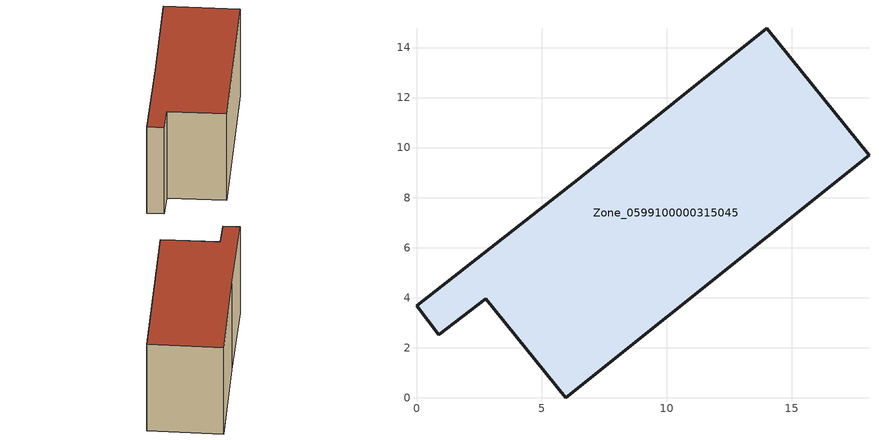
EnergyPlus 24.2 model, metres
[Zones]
Zone_0599100000315045
 floor ground (C_G): 0,3.68 6.57,8.82 14,14.77 18.09,9.7 5.97,0 2.77,3.95 0.89,2.51 z0
 wall outside (C_F): 6.57,8.82 0,3.68 0.89,2.51 2.77,3.95 5.97,0 18.09,9.7 14,14.77 6.57,8.82 z0:8.94
 roof outside (C_R): 18.09,9.7 14,14.77 6.57,8.82 0,3.68 0.89,2.51 2.77,3.95 5.97,0 z8.94
[BUILDING]
Pand.0599100000315045: North Axis=0; Terrain=City; Loads Convergence Tolerance Value=0.04; Temperature Convergence Tolerance Value=0.4; Solar Distribution=FullExterior; Maximum Number of Warmup Days=25; Minimum Number of Warmup Days=1
[Site:Location]
Rotterdam.The.Hague.AP_ZH_NLD Design_Conditions: Latitude=51.96; Longitude=4.45; Time Zone=1; Elevation=-4.5
[SITE:GROUNDTEMPERATURE:BUILDINGSURFACE]
18, 18, 18, 18, 18, 18, 18, 18, 18, 18, 18, 18
[MATERIAL] Thermal Absorptance=0.9; Solar Absorptance=0.7; Visible Absorptance=0.7
Name | Roughness | Thickness | Conductivity | Density | Specific Heat
G.TI.1946 | MediumSmooth | 0.15 | 1 | 540 | 1210
F.TI.1946 | Rough | 0.3 | 0.857143 | 1920 | 840
R.TI.1946 | MediumRough | 0.2 | 0.1 | 1500 | 1000
[CONSTRUCTION]
C_G: G.TI.1946
C_F: F.TI.1946
C_R: R.TI.1946
[ZONE]
Zone_0599100000315045: Type=1; Multiplier=1; Ceiling Height=Autocalculate; Volume=Autocalculate; Floor Area=autocalculate; Part of Total Floor Area=Yes
[ZONEINFILTRATION:DESIGNFLOWRATE]
Infil_Zone_0599100000315045: Zone or ZoneList or Space or SpaceList=Zone_0599100000315045; Schedule=AlwaysOn; Design Flow Rate Calculation Method=Flow/Area; Flow Rate per Floor Area=0.003; Constant Term Coefficient=1; Temperature Term Coefficient=0; Velocity Term Coefficient=0; Velocity Squared Term Coefficient=0
[HVACTEMPLATE:ZONE:IDEALLOADSAIRSYSTEM]
Zone_0599100000315045: Maximum Heating Supply Air Temperature=50; Minimum Cooling Supply Air Temperature=13; Maximum Heating Supply Air Humidity Ratio=0.0156; Minimum Cooling Supply Air Humidity Ratio=0.0077; Heating Limit=NoLimit; Cooling Limit=NoLimit; Dehumidification Control Type=ConstantSensibleHeatRatio; Cooling Sensible Heat Ratio=0.7; Dehumidification Setpoint=60; Humidification Control Type=None; Humidification Setpoint=30; Outdoor Air Method=None; Outdoor Air Flow Rate per Person=0.00944; Outdoor Air Flow Rate per Zone Floor Area=0; Outdoor Air Flow Rate per Zone=0; Demand Controlled Ventilation Type=None; Outdoor Air Economizer Type=NoEconomizer; Heat Recovery Type=None; Sensible Heat Recovery Effectiveness=0.7; Latent Heat Recovery Effectiveness=0.65
[ZONECONTROL:THERMOSTAT]
ThermostatControl_Zone_0599100000315045: Zone or ZoneList=Zone_0599100000315045; Control Type Schedule=DualSetpointControlType; Control 1=Thermostat_Zone_0599100000315045; Temperature Difference Between Cutout And Setpoint=0
[THERMOSTATSETPOINT:DUALSETPOINT]
Thermostat_Zone_0599100000315045: Heating Setpoint Temperature Schedule=HeatingSetpoint_Zone_0599100000315045; Cooling Setpoint Temperature Schedule=CoolingSetpoint_Zone_0599100000315045
[SCHEDULE:COMPACT]
HeatingSetpoint_Zone_0599100000315045: Through: 12/31, For: AllDays, Until: 24:00, 21
CoolingSetpoint_Zone_0599100000315045: Through: 12/31, For: AllDays, Until: 24:00, 24
DualSetpointControlType: Through: 12/31, For: AllDays, Until: 24:00, 4
AlwaysOn: Through: 12/31, For: AllDays, Until: 24:00, 1
